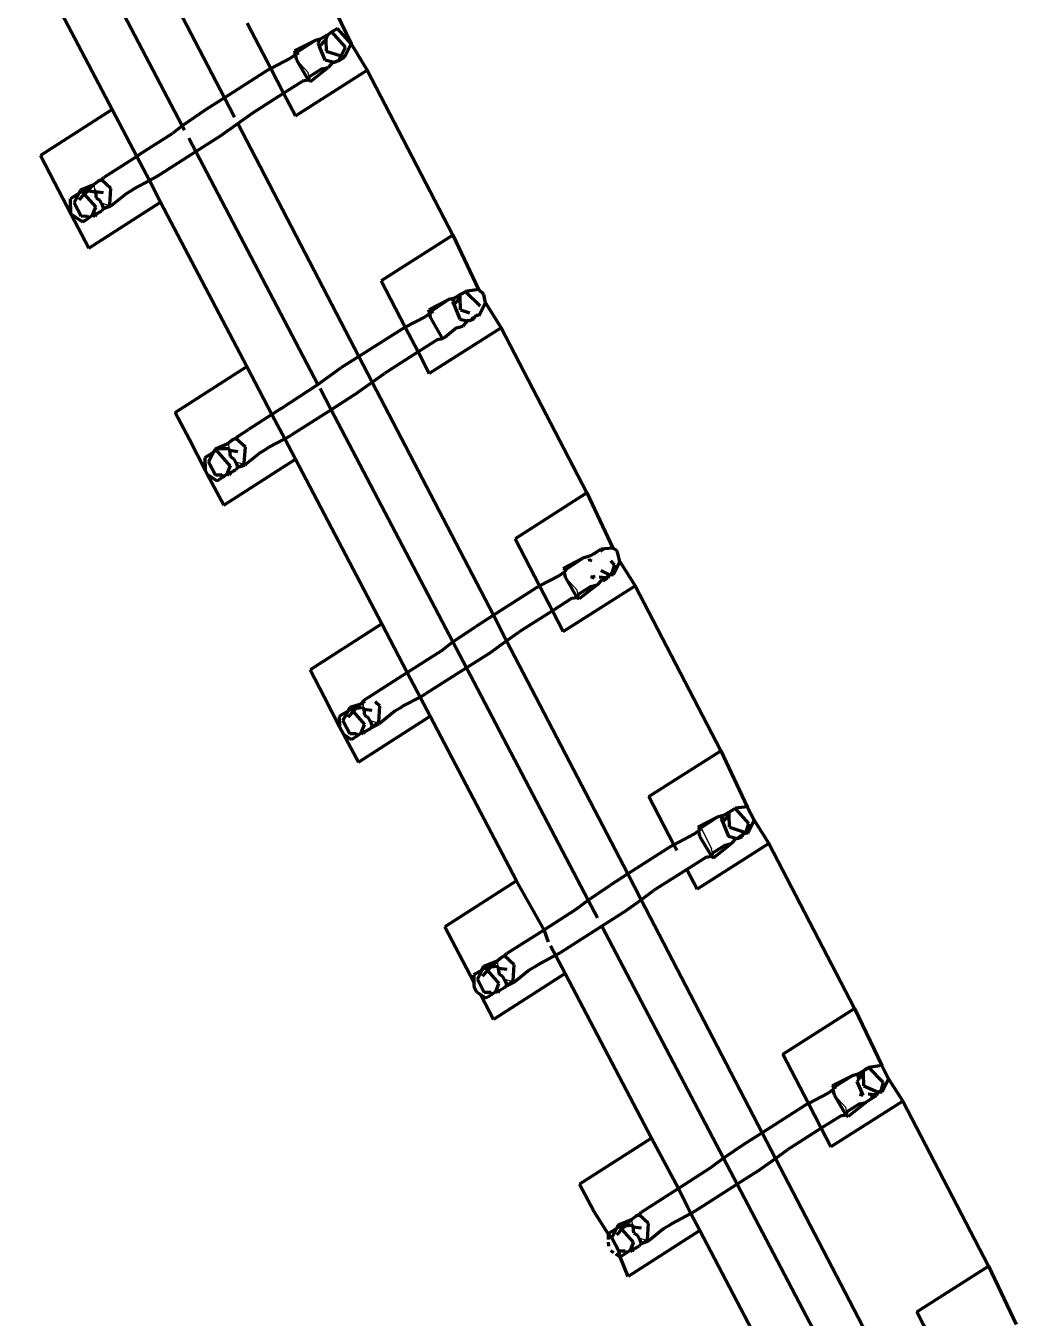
# Model space of a CAD drawing. Header units: millimetres. Extents: x 4307 to 31003, y 2809 to 20009.
# Drawn here: x 15481.19 to 15498.76, y 8576.82 to 8599.74 of the extents above; entities that cross this region are included whole.
import ezdxf

# ---------------------------------------------------------------- set-up
doc = ezdxf.new("R2010")
doc.units = ezdxf.units.MM
doc.layers.add('ProfileEdges', color=7, linetype='Continuous')

msp = doc.modelspace()

# ---------------------------------------------------------------- linework, layer by layer
for p, q in [((15485.995, 8599.268), (15485.956, 8599.292)), ((15485.99, 8599.135), (15486.201, 8598.908)), ((15486.18, 8598.807), (15486.219, 8598.831)), ((15486.219, 8598.831), (15486.201, 8598.908)), ((15482.399, 8596.923), (15482.403, 8596.898)), ((15482.403, 8596.898), (15482.407, 8596.827)), ((15482.662, 8596.553), (15482.531, 8596.59)), ((15482.689, 8596.537), (15482.662, 8596.553)), ((15488.34, 8594.703), (15488.379, 8594.678)), ((15488.565, 8594.217), (15488.623, 8594.211)), ((15484.784, 8592.334), (15484.792, 8592.238)), ((15485.046, 8591.964), (15484.915, 8592.001)), ((15485.074, 8591.948), (15485.046, 8591.964)), ((15490.759, 8589.957), (15490.97, 8589.73)), ((15490.949, 8589.628), (15490.988, 8589.653)), ((15490.988, 8589.653), (15490.97, 8589.73)), ((15487.168, 8587.745), (15487.172, 8587.719)), ((15487.172, 8587.719), (15487.176, 8587.649)), ((15487.43, 8587.375), (15487.3, 8587.411)), ((15487.458, 8587.359), (15487.43, 8587.375)), ((15493.184, 8585.49), (15493.354, 8585.14)), ((15493.333, 8585.039), (15493.372, 8585.064)), ((15493.372, 8585.064), (15493.354, 8585.14)), ((15489.552, 8583.156), (15489.556, 8583.13)), ((15489.556, 8583.13), (15489.56, 8583.06)), ((15489.815, 8582.785), (15489.684, 8582.822)), ((15489.842, 8582.77), (15489.815, 8582.785)), ((15495.528, 8580.779), (15495.739, 8580.551)), ((15495.718, 8580.45), (15495.757, 8580.475)), ((15495.757, 8580.475), (15495.739, 8580.551)), ((15491.936, 8578.567), (15491.94, 8578.541)), ((15491.94, 8578.541), (15491.944, 8578.47)), ((15492.199, 8578.196), (15492.068, 8578.233)), ((15492.227, 8578.18), (15492.199, 8578.196))]:
    msp.add_line(p, q)
at = {"layer": 'ProfileEdges', "lineweight": 211}
for p, q in [((15482.568, 8602.596), (15484.715, 8598.462)), ((15483.965, 8597.967), (15481.805, 8602.086)), ((15482.722, 8598.254), (15481.191, 8601.174)), ((15486.393, 8600.595), (15486.959, 8599.416)), ((15485.535, 8598.981), (15485.118, 8599.784)), ((15485.956, 8599.292), (15486.309, 8599.474)), ((15485.995, 8599.268), (15486.309, 8599.474)), ((15486.411, 8599.5), (15486.309, 8599.474)), ((15486.411, 8599.5), (15486.372, 8599.432)), ((15486.402, 8599.374), (15486.514, 8599.487)), ((15486.513, 8599.562), (15486.411, 8599.5)), ((15486.541, 8599.575), (15486.513, 8599.562)), ((15486.513, 8599.562), (15486.514, 8599.487)), ((15486.514, 8599.487), (15486.541, 8599.575)), ((15486.514, 8599.487), (15486.517, 8599.291)), ((15486.619, 8599.632), (15486.541, 8599.575)), ((15486.717, 8599.691), (15486.619, 8599.632)), ((15486.863, 8599.358), (15486.619, 8599.632)), ((15486.959, 8599.416), (15486.717, 8599.691)), ((15485.956, 8599.292), (15485.971, 8599.224)), ((15485.995, 8599.268), (15485.971, 8599.224)), ((15486.031, 8599.258), (15485.971, 8599.224)), ((15486.402, 8599.374), (15486.372, 8599.432)), ((15486.503, 8599.127), (15486.402, 8599.374)), ((15486.517, 8599.291), (15486.786, 8599.205)), ((15486.786, 8599.205), (15486.863, 8599.358)), ((15486.845, 8599.185), (15486.959, 8599.416)), ((15486.959, 8599.416), (15487.248, 8598.95)), ((15485.535, 8598.981), (15485.887, 8599.167)), ((15485.971, 8599.224), (15485.887, 8599.167)), ((15485.971, 8599.224), (15485.99, 8599.135)), ((15485.99, 8599.135), (15486.18, 8598.807)), ((15486.638, 8599.092), (15486.503, 8599.127)), ((15486.638, 8599.092), (15486.556, 8599.001)), ((15486.638, 8599.092), (15486.676, 8599.096)), ((15486.746, 8599.125), (15486.676, 8599.096)), ((15486.746, 8599.125), (15486.786, 8599.205)), ((15486.746, 8599.125), (15486.845, 8599.185)), ((15486.786, 8599.205), (15486.845, 8599.185)), ((15485.488, 8598.955), (15484.715, 8598.462)), ((15485.488, 8598.955), (15485.535, 8598.981)), ((15485.535, 8598.981), (15485.764, 8598.542)), ((15485.973, 8598.14), (15487.248, 8598.95)), ((15486.18, 8598.807), (15486.199, 8598.774)), ((15486.219, 8598.831), (15486.199, 8598.774)), ((15486.444, 8598.973), (15486.219, 8598.831)), ((15486.238, 8598.751), (15486.556, 8599.001)), ((15486.444, 8598.973), (15486.556, 8599.001)), ((15487.248, 8598.95), (15488.768, 8596.023)), ((15485.764, 8598.542), (15486.101, 8598.757)), ((15486.199, 8598.774), (15486.101, 8598.757)), ((15486.238, 8598.751), (15486.199, 8598.774)), ((15484.715, 8598.462), (15484.397, 8598.26)), ((15484.715, 8598.462), (15484.895, 8598.116)), ((15485.219, 8598.197), (15485.764, 8598.542)), ((15485.973, 8598.14), (15485.764, 8598.542)), ((15482.722, 8598.254), (15481.45, 8597.438)), ((15483.158, 8597.423), (15482.722, 8598.254)), ((15484.397, 8598.26), (15483.965, 8597.967)), ((15484.952, 8598.006), (15485.219, 8598.197)), ((15483.965, 8597.967), (15483.8, 8597.837)), ((15484.006, 8597.89), (15483.965, 8597.967)), ((15484.643, 8597.787), (15484.952, 8598.006)), ((15484.952, 8598.006), (15487.099, 8593.873)), ((15483.23, 8597.473), (15483.8, 8597.837)), ((15484.206, 8597.507), (15484.082, 8597.744)), ((15484.206, 8597.507), (15484.643, 8597.787)), ((15481.701, 8596.959), (15481.45, 8597.438)), ((15483.158, 8597.423), (15482.572, 8597.05)), ((15483.23, 8597.473), (15483.158, 8597.423)), ((15483.158, 8597.423), (15483.383, 8596.992)), ((15483.514, 8597.065), (15484.206, 8597.507)), ((15486.37, 8593.379), (15484.206, 8597.507)), ((15481.988, 8596.401), (15481.701, 8596.959)), ((15482.399, 8596.923), (15482.468, 8596.979)), ((15482.531, 8597.008), (15482.468, 8596.979)), ((15482.531, 8597.008), (15482.572, 8597.05)), ((15482.701, 8596.851), (15482.531, 8597.008)), ((15483.117, 8596.853), (15483.383, 8596.992)), ((15483.383, 8596.992), (15483.514, 8597.065)), ((15483.383, 8596.992), (15483.582, 8596.613)), ((15482.131, 8596.763), (15482.022, 8596.697)), ((15482.047, 8596.597), (15482.131, 8596.763)), ((15482.131, 8596.763), (15482.165, 8596.83)), ((15482.186, 8596.798), (15482.131, 8596.763)), ((15482.228, 8596.75), (15482.132, 8596.653)), ((15482.165, 8596.83), (15482.399, 8596.923)), ((15482.165, 8596.83), (15482.29, 8596.812)), ((15482.186, 8596.798), (15482.228, 8596.75)), ((15482.228, 8596.75), (15482.29, 8596.812)), ((15482.228, 8596.75), (15482.43, 8596.523)), ((15482.29, 8596.812), (15482.399, 8596.923)), ((15482.29, 8596.812), (15482.425, 8596.793)), ((15482.425, 8596.793), (15482.407, 8596.827)), ((15482.568, 8596.773), (15482.425, 8596.793)), ((15482.425, 8596.793), (15482.437, 8596.682)), ((15482.682, 8596.569), (15482.701, 8596.851)), ((15482.968, 8596.759), (15482.712, 8596.552)), ((15483.061, 8596.811), (15482.968, 8596.759)), ((15483.117, 8596.853), (15483.061, 8596.811)), ((15482.022, 8596.697), (15481.982, 8596.667)), ((15481.988, 8596.401), (15481.982, 8596.667)), ((15482.047, 8596.597), (15482.17, 8596.361)), ((15482.31, 8595.797), (15483.582, 8596.613)), ((15482.374, 8596.377), (15482.43, 8596.523)), ((15482.503, 8596.644), (15482.437, 8596.682)), ((15482.531, 8596.59), (15482.503, 8596.644)), ((15482.531, 8596.59), (15482.569, 8596.499)), ((15482.569, 8596.499), (15482.532, 8596.451)), ((15482.569, 8596.499), (15482.662, 8596.553)), ((15482.569, 8596.499), (15482.689, 8596.537)), ((15482.662, 8596.553), (15482.682, 8596.569)), ((15482.689, 8596.537), (15482.682, 8596.569)), ((15482.712, 8596.552), (15482.689, 8596.537)), ((15483.582, 8596.613), (15485.113, 8593.693)), ((15481.988, 8596.401), (15482.196, 8596.259)), ((15482.31, 8595.797), (15481.988, 8596.401)), ((15482.284, 8596.359), (15482.17, 8596.361)), ((15482.239, 8596.282), (15482.196, 8596.259)), ((15482.31, 8596.33), (15482.239, 8596.282)), ((15482.31, 8596.33), (15482.284, 8596.359)), ((15482.31, 8596.33), (15482.374, 8596.377)), ((15482.432, 8596.396), (15482.374, 8596.377)), ((15482.374, 8596.377), (15482.412, 8596.357)), ((15482.432, 8596.396), (15482.412, 8596.357)), ((15482.432, 8596.396), (15482.532, 8596.451)), ((15488.768, 8596.023), (15487.493, 8595.213)), ((15488.768, 8596.023), (15489.221, 8595.062)), ((15487.92, 8594.392), (15487.493, 8595.213)), ((15488.795, 8594.91), (15488.693, 8594.885)), ((15488.795, 8594.91), (15488.756, 8594.843)), ((15488.897, 8594.973), (15488.795, 8594.91)), ((15488.898, 8594.919), (15488.814, 8594.832)), ((15488.925, 8594.985), (15488.897, 8594.973)), ((15488.898, 8594.919), (15488.897, 8594.973)), ((15488.902, 8594.702), (15488.898, 8594.919)), ((15488.925, 8594.985), (15488.989, 8595.027)), ((15489.221, 8595.062), (15488.989, 8595.027)), ((15488.989, 8595.027), (15489.248, 8594.769)), ((15489.313, 8594.974), (15489.221, 8595.062)), ((15489.343, 8594.827), (15489.313, 8594.974)), ((15488.34, 8594.703), (15488.693, 8594.885)), ((15488.355, 8594.635), (15488.34, 8594.703)), ((15488.379, 8594.678), (15488.355, 8594.635)), ((15488.415, 8594.669), (15488.355, 8594.635)), ((15488.693, 8594.885), (15488.379, 8594.678)), ((15488.756, 8594.843), (15488.787, 8594.785)), ((15488.814, 8594.832), (15488.787, 8594.785)), ((15488.787, 8594.785), (15488.888, 8594.538)), ((15488.902, 8594.702), (15489.062, 8594.65)), ((15489.343, 8594.827), (15489.229, 8594.596)), ((15489.343, 8594.827), (15489.623, 8594.379)), ((15487.92, 8594.392), (15488.272, 8594.578)), ((15488.355, 8594.635), (15488.272, 8594.578)), ((15488.375, 8594.546), (15488.355, 8594.635)), ((15488.375, 8594.546), (15488.565, 8594.217)), ((15488.888, 8594.538), (15489.022, 8594.503)), ((15489.022, 8594.503), (15488.94, 8594.412)), ((15489.061, 8594.507), (15489.022, 8594.503)), ((15489.13, 8594.536), (15489.061, 8594.507)), ((15489.146, 8594.559), (15489.101, 8594.544)), ((15489.13, 8594.536), (15489.146, 8594.559)), ((15489.178, 8594.604), (15489.146, 8594.559)), ((15489.229, 8594.596), (15489.178, 8594.604)), ((15487.872, 8594.366), (15487.099, 8593.873)), ((15487.872, 8594.366), (15487.92, 8594.392)), ((15487.92, 8594.392), (15488.148, 8593.953)), ((15489.623, 8594.379), (15488.348, 8593.569)), ((15488.565, 8594.217), (15488.584, 8594.185)), ((15488.623, 8594.211), (15488.584, 8594.185)), ((15488.828, 8594.384), (15488.623, 8594.211)), ((15488.828, 8594.384), (15488.94, 8594.412)), ((15491.143, 8591.452), (15489.623, 8594.379)), ((15488.486, 8594.167), (15488.148, 8593.953)), ((15488.584, 8594.185), (15488.486, 8594.167)), ((15487.099, 8593.873), (15486.781, 8593.67)), ((15487.099, 8593.873), (15487.336, 8593.417)), ((15488.148, 8593.953), (15487.604, 8593.608)), ((15488.348, 8593.569), (15488.148, 8593.953)), ((15483.841, 8592.877), (15485.113, 8593.693)), ((15485.557, 8592.846), (15485.113, 8593.693)), ((15486.37, 8593.379), (15486.781, 8593.67)), ((15487.336, 8593.417), (15487.553, 8593.574)), ((15487.604, 8593.608), (15487.553, 8593.574)), ((15485.722, 8592.952), (15486.37, 8593.379)), ((15486.607, 8592.929), (15486.409, 8593.306)), ((15487.027, 8593.197), (15487.336, 8593.417)), ((15487.336, 8593.417), (15489.484, 8589.284)), ((15487.027, 8593.197), (15486.607, 8592.929)), ((15484.092, 8592.398), (15483.841, 8592.877)), ((15485.557, 8592.846), (15485.139, 8592.579)), ((15485.722, 8592.952), (15485.557, 8592.846)), ((15485.557, 8592.846), (15485.785, 8592.412)), ((15486.607, 8592.929), (15485.898, 8592.476)), ((15488.766, 8588.81), (15486.607, 8592.929)), ((15484.371, 8591.854), (15484.092, 8592.398)), ((15484.853, 8592.39), (15484.784, 8592.334)), ((15484.916, 8592.419), (15484.853, 8592.39)), ((15484.916, 8592.419), (15484.956, 8592.461)), ((15485.085, 8592.262), (15484.916, 8592.419)), ((15484.956, 8592.461), (15485.139, 8592.579)), ((15485.502, 8592.264), (15485.785, 8592.412)), ((15485.785, 8592.412), (15485.898, 8592.476)), ((15485.785, 8592.412), (15485.974, 8592.052)), ((15484.406, 8592.108), (15484.522, 8592.178)), ((15484.431, 8592.007), (15484.522, 8592.178)), ((15484.522, 8592.178), (15484.554, 8592.238)), ((15484.57, 8592.209), (15484.522, 8592.178)), ((15484.554, 8592.238), (15484.784, 8592.334)), ((15484.792, 8592.238), (15484.554, 8592.238)), ((15484.814, 8591.933), (15484.57, 8592.209)), ((15484.809, 8592.204), (15484.792, 8592.238)), ((15484.952, 8592.184), (15484.809, 8592.204)), ((15484.821, 8592.093), (15484.809, 8592.204)), ((15485.066, 8591.98), (15485.085, 8592.262)), ((15485.353, 8592.17), (15485.096, 8591.962)), ((15485.353, 8592.17), (15485.445, 8592.222)), ((15485.445, 8592.222), (15485.502, 8592.264)), ((15484.406, 8592.108), (15484.367, 8592.078)), ((15484.367, 8592.078), (15484.371, 8591.854)), ((15484.431, 8592.007), (15484.554, 8591.771)), ((15484.702, 8591.236), (15485.974, 8592.052)), ((15484.814, 8591.933), (15484.758, 8591.788)), ((15484.887, 8592.055), (15484.821, 8592.093)), ((15484.915, 8592.001), (15484.887, 8592.055)), ((15484.915, 8592.001), (15484.953, 8591.91)), ((15484.953, 8591.91), (15484.916, 8591.862)), ((15484.953, 8591.91), (15485.046, 8591.964)), ((15484.953, 8591.91), (15485.074, 8591.948)), ((15485.046, 8591.964), (15485.066, 8591.98)), ((15485.074, 8591.948), (15485.066, 8591.98)), ((15485.096, 8591.962), (15485.074, 8591.948)), ((15487.505, 8589.132), (15485.974, 8592.052)), ((15484.407, 8591.786), (15484.371, 8591.854)), ((15484.407, 8591.786), (15484.58, 8591.67)), ((15484.702, 8591.236), (15484.407, 8591.786)), ((15484.669, 8591.77), (15484.554, 8591.771)), ((15484.58, 8591.67), (15484.623, 8591.693)), ((15484.695, 8591.74), (15484.623, 8591.693)), ((15484.695, 8591.74), (15484.669, 8591.77)), ((15484.695, 8591.74), (15484.758, 8591.788)), ((15484.816, 8591.807), (15484.758, 8591.788)), ((15484.796, 8591.768), (15484.758, 8591.788)), ((15484.816, 8591.807), (15484.796, 8591.768)), ((15484.816, 8591.807), (15484.916, 8591.862)), ((15491.143, 8591.452), (15489.868, 8590.642)), ((15491.143, 8591.452), (15491.605, 8590.473)), ((15490.304, 8589.803), (15489.868, 8590.642)), ((15491.21, 8590.34), (15491.071, 8590.294)), ((15491.282, 8590.383), (15491.21, 8590.34)), ((15491.282, 8590.383), (15491.268, 8590.36)), ((15491.336, 8590.421), (15491.282, 8590.383)), ((15491.31, 8590.396), (15491.336, 8590.421)), ((15491.336, 8590.421), (15491.388, 8590.453)), ((15491.605, 8590.473), (15491.388, 8590.453)), ((15491.424, 8590.413), (15491.388, 8590.453)), ((15491.67, 8590.438), (15491.605, 8590.473)), ((15491.67, 8590.438), (15491.688, 8590.403)), ((15491.728, 8590.238), (15491.688, 8590.403)), ((15490.724, 8590.114), (15491.071, 8590.294)), ((15490.763, 8590.089), (15490.724, 8590.114)), ((15490.763, 8590.089), (15490.739, 8590.046)), ((15491.071, 8590.294), (15490.763, 8590.089)), ((15490.8, 8590.08), (15490.763, 8590.089)), ((15491.195, 8590.237), (15491.189, 8590.283)), ((15491.22, 8590.28), (15491.195, 8590.237)), ((15491.388, 8590.08), (15491.542, 8590.001)), ((15491.632, 8590.18), (15491.568, 8590.251)), ((15491.632, 8590.18), (15491.586, 8590.03)), ((15491.728, 8590.238), (15491.614, 8590.007)), ((15491.728, 8590.238), (15491.998, 8589.808)), ((15490.304, 8589.803), (15490.656, 8589.988)), ((15490.739, 8590.046), (15490.656, 8589.988)), ((15490.739, 8590.046), (15490.759, 8589.957)), ((15490.759, 8589.957), (15490.949, 8589.628)), ((15491.21, 8589.97), (15491.272, 8589.948)), ((15491.272, 8589.948), (15491.26, 8589.997)), ((15491.407, 8589.914), (15491.325, 8589.823)), ((15491.363, 8589.968), (15491.485, 8589.955)), ((15491.485, 8589.955), (15491.407, 8589.914)), ((15491.434, 8589.896), (15491.514, 8589.946)), ((15491.542, 8590.001), (15491.485, 8589.955)), ((15491.485, 8589.955), (15491.514, 8589.946)), ((15491.542, 8590.001), (15491.514, 8589.946)), ((15491.586, 8590.03), (15491.542, 8590.001)), ((15491.542, 8590.001), (15491.614, 8590.007)), ((15490.257, 8589.777), (15489.484, 8589.284)), ((15490.257, 8589.777), (15490.304, 8589.803)), ((15490.304, 8589.803), (15490.532, 8589.363)), ((15490.723, 8588.997), (15491.998, 8589.808)), ((15490.949, 8589.628), (15490.968, 8589.595)), ((15490.988, 8589.653), (15490.968, 8589.595)), ((15491.212, 8589.795), (15490.988, 8589.653)), ((15491.325, 8589.823), (15491.007, 8589.573)), ((15491.212, 8589.795), (15491.325, 8589.823)), ((15493.518, 8586.881), (15491.998, 8589.808)), ((15490.87, 8589.578), (15490.532, 8589.363)), ((15490.968, 8589.595), (15490.87, 8589.578)), ((15490.968, 8589.595), (15491.007, 8589.573)), ((15489.484, 8589.284), (15489.165, 8589.081)), ((15489.484, 8589.284), (15489.72, 8588.828)), ((15490.532, 8589.363), (15489.988, 8589.018)), ((15490.723, 8588.997), (15490.532, 8589.363)), ((15487.505, 8589.132), (15486.233, 8588.316)), ((15487.958, 8588.268), (15487.505, 8589.132)), ((15488.766, 8588.81), (15489.165, 8589.081)), ((15489.72, 8588.828), (15489.937, 8588.985)), ((15489.988, 8589.018), (15489.937, 8588.985)), ((15488.569, 8588.658), (15488.766, 8588.81)), ((15489.007, 8588.35), (15488.766, 8588.81)), ((15489.412, 8588.608), (15489.72, 8588.828)), ((15489.72, 8588.828), (15491.868, 8584.695)), ((15487.958, 8588.268), (15488.569, 8588.658)), ((15489.412, 8588.608), (15489.007, 8588.35)), ((15486.484, 8587.837), (15486.233, 8588.316)), ((15487.181, 8587.77), (15487.958, 8588.268)), ((15487.958, 8588.268), (15488.186, 8587.833)), ((15489.007, 8588.35), (15488.283, 8587.887)), ((15491.166, 8584.232), (15489.007, 8588.35)), ((15486.755, 8587.307), (15486.484, 8587.837)), ((15487.886, 8587.675), (15488.186, 8587.833)), ((15488.186, 8587.833), (15488.283, 8587.887)), ((15488.186, 8587.833), (15488.365, 8587.491)), ((15486.791, 8587.519), (15486.906, 8587.589)), ((15486.816, 8587.418), (15486.906, 8587.589)), ((15486.995, 8587.574), (15486.901, 8587.474)), ((15486.906, 8587.589), (15486.938, 8587.649)), ((15486.906, 8587.589), (15486.954, 8587.62)), ((15487.172, 8587.719), (15486.938, 8587.649)), ((15486.938, 8587.649), (15487.052, 8587.634)), ((15486.954, 8587.62), (15486.995, 8587.574)), ((15487.052, 8587.634), (15486.995, 8587.574)), ((15486.995, 8587.574), (15487.198, 8587.344)), ((15487.168, 8587.745), (15487.052, 8587.634)), ((15487.052, 8587.634), (15487.176, 8587.649)), ((15487.168, 8587.745), (15487.181, 8587.77)), ((15487.211, 8587.755), (15487.168, 8587.745)), ((15487.181, 8587.77), (15487.172, 8587.719)), ((15487.194, 8587.614), (15487.176, 8587.649)), ((15487.337, 8587.595), (15487.194, 8587.614)), ((15487.206, 8587.503), (15487.194, 8587.614)), ((15487.469, 8587.673), (15487.39, 8587.746)), ((15487.451, 8587.39), (15487.469, 8587.673)), ((15487.737, 8587.581), (15487.481, 8587.373)), ((15487.829, 8587.633), (15487.737, 8587.581)), ((15487.886, 8587.675), (15487.829, 8587.633)), ((15486.791, 8587.519), (15486.751, 8587.489)), ((15486.751, 8587.489), (15486.755, 8587.307)), ((15486.816, 8587.418), (15486.939, 8587.182)), ((15487.093, 8586.675), (15488.365, 8587.491)), ((15487.142, 8587.198), (15487.198, 8587.344)), ((15487.271, 8587.466), (15487.206, 8587.503)), ((15487.3, 8587.411), (15487.271, 8587.466)), ((15487.3, 8587.411), (15487.337, 8587.32)), ((15487.328, 8587.295), (15487.43, 8587.375)), ((15487.328, 8587.295), (15487.458, 8587.359)), ((15487.43, 8587.375), (15487.451, 8587.39)), ((15487.458, 8587.359), (15487.451, 8587.39)), ((15487.481, 8587.373), (15487.458, 8587.359)), ((15489.896, 8584.571), (15488.365, 8587.491)), ((15486.823, 8587.175), (15486.755, 8587.307)), ((15486.823, 8587.175), (15486.964, 8587.08)), ((15487.093, 8586.675), (15486.823, 8587.175)), ((15487.053, 8587.18), (15486.939, 8587.182)), ((15487.007, 8587.104), (15486.964, 8587.08)), ((15487.079, 8587.151), (15487.007, 8587.104)), ((15487.079, 8587.151), (15487.053, 8587.18)), ((15487.079, 8587.151), (15487.142, 8587.198)), ((15487.2, 8587.218), (15487.142, 8587.198)), ((15487.18, 8587.178), (15487.142, 8587.198)), ((15487.2, 8587.218), (15487.18, 8587.178)), ((15487.2, 8587.218), (15487.3, 8587.272)), ((15487.337, 8587.32), (15487.3, 8587.272)), ((15487.3, 8587.272), (15487.328, 8587.295)), ((15492.243, 8586.07), (15493.518, 8586.881)), ((15493.518, 8586.881), (15493.989, 8585.884)), ((15492.688, 8585.214), (15492.243, 8586.07)), ((15493.564, 8585.732), (15493.455, 8585.705)), ((15493.525, 8585.665), (15493.564, 8585.732)), ((15493.666, 8585.794), (15493.564, 8585.732)), ((15493.667, 8585.739), (15493.583, 8585.654)), ((15493.694, 8585.807), (15493.666, 8585.794)), ((15493.667, 8585.739), (15493.666, 8585.794)), ((15493.67, 8585.524), (15493.667, 8585.739)), ((15493.694, 8585.807), (15493.772, 8585.864)), ((15493.989, 8585.884), (15493.772, 8585.864)), ((15494.016, 8585.59), (15493.772, 8585.864)), ((15494.112, 8585.649), (15493.989, 8585.884)), ((15493.455, 8585.705), (15493.109, 8585.525)), ((15493.109, 8585.525), (15493.148, 8585.5)), ((15493.148, 8585.5), (15493.123, 8585.46)), ((15493.148, 8585.5), (15493.455, 8585.705)), ((15493.148, 8585.5), (15493.184, 8585.49)), ((15493.525, 8585.665), (15493.555, 8585.607)), ((15493.583, 8585.654), (15493.555, 8585.607)), ((15493.555, 8585.607), (15493.656, 8585.359)), ((15493.67, 8585.524), (15493.939, 8585.437)), ((15493.97, 8585.441), (15494.016, 8585.59)), ((15494.112, 8585.649), (15493.998, 8585.418)), ((15494.112, 8585.649), (15494.373, 8585.236)), ((15492.688, 8585.214), (15493.04, 8585.399)), ((15493.04, 8585.399), (15493.123, 8585.46)), ((15493.123, 8585.46), (15493.143, 8585.368)), ((15493.143, 8585.368), (15493.333, 8585.039)), ((15493.791, 8585.325), (15493.656, 8585.359)), ((15493.709, 8585.233), (15493.791, 8585.325)), ((15493.791, 8585.325), (15493.829, 8585.328)), ((15493.869, 8585.366), (15493.829, 8585.328)), ((15493.829, 8585.328), (15493.898, 8585.357)), ((15493.923, 8585.406), (15493.869, 8585.366)), ((15493.898, 8585.357), (15493.869, 8585.366)), ((15493.898, 8585.357), (15493.923, 8585.406)), ((15493.97, 8585.441), (15493.923, 8585.406)), ((15493.998, 8585.418), (15493.923, 8585.406)), ((15493.939, 8585.437), (15493.97, 8585.441)), ((15493.97, 8585.441), (15493.998, 8585.418)), ((15492.641, 8585.187), (15491.868, 8584.695)), ((15492.641, 8585.187), (15492.688, 8585.214)), ((15492.743, 8585.109), (15492.688, 8585.214)), ((15494.373, 8585.236), (15493.098, 8584.426)), ((15493.333, 8585.039), (15493.352, 8585.006)), ((15493.372, 8585.064), (15493.352, 8585.006)), ((15493.596, 8585.206), (15493.372, 8585.064)), ((15493.391, 8584.983), (15493.709, 8585.233)), ((15493.596, 8585.206), (15493.709, 8585.233)), ((15494.373, 8585.236), (15495.893, 8582.309)), ((15493.254, 8584.989), (15492.916, 8584.775)), ((15493.352, 8585.006), (15493.254, 8584.989)), ((15493.352, 8585.006), (15493.391, 8584.983)), ((15491.868, 8584.695), (15491.55, 8584.492)), ((15491.868, 8584.695), (15492.105, 8584.239)), ((15492.916, 8584.775), (15492.372, 8584.429)), ((15493.098, 8584.426), (15492.916, 8584.775)), ((15489.896, 8584.571), (15488.624, 8583.755)), ((15490.383, 8583.705), (15489.896, 8584.571)), ((15491.166, 8584.232), (15491.55, 8584.492)), ((15492.105, 8584.239), (15492.321, 8584.395)), ((15492.372, 8584.429), (15492.321, 8584.395)), ((15490.953, 8584.069), (15491.166, 8584.232)), ((15491.333, 8583.915), (15491.166, 8584.232)), ((15491.796, 8584.019), (15492.105, 8584.239)), ((15492.105, 8584.239), (15494.252, 8580.106)), ((15490.383, 8583.705), (15490.953, 8584.069)), ((15491.796, 8584.019), (15491.408, 8583.771)), ((15489.138, 8582.775), (15488.624, 8583.755)), ((15490.359, 8583.687), (15489.725, 8583.283)), ((15490.383, 8583.705), (15490.359, 8583.687)), ((15490.465, 8583.485), (15490.383, 8583.705)), ((15491.408, 8583.771), (15490.667, 8583.298)), ((15493.567, 8579.654), (15491.408, 8583.771)), ((15489.552, 8583.156), (15489.621, 8583.211)), ((15489.684, 8583.24), (15489.621, 8583.211)), ((15489.684, 8583.24), (15489.725, 8583.283)), ((15489.854, 8583.084), (15489.684, 8583.24)), ((15490.27, 8583.085), (15490.587, 8583.253)), ((15490.587, 8583.253), (15490.499, 8583.42)), ((15490.587, 8583.253), (15490.667, 8583.298)), ((15490.587, 8583.253), (15490.756, 8582.93)), ((15489.175, 8582.93), (15489.284, 8582.996)), ((15489.2, 8582.829), (15489.284, 8582.996)), ((15489.284, 8582.996), (15489.318, 8583.062)), ((15489.284, 8582.996), (15489.339, 8583.031)), ((15489.381, 8582.983), (15489.285, 8582.885)), ((15489.318, 8583.062), (15489.552, 8583.156)), ((15489.318, 8583.062), (15489.442, 8583.045)), ((15489.339, 8583.031), (15489.381, 8582.983)), ((15489.442, 8583.045), (15489.381, 8582.983)), ((15489.381, 8582.983), (15489.583, 8582.755)), ((15489.442, 8583.045), (15489.552, 8583.156)), ((15489.442, 8583.045), (15489.56, 8583.06)), ((15489.56, 8583.06), (15489.578, 8583.026)), ((15489.578, 8583.026), (15489.721, 8583.006)), ((15489.59, 8582.914), (15489.578, 8583.026)), ((15489.835, 8582.801), (15489.854, 8583.084)), ((15490.121, 8582.991), (15489.865, 8582.784)), ((15490.213, 8583.043), (15490.121, 8582.991)), ((15490.27, 8583.085), (15490.213, 8583.043)), ((15489.175, 8582.93), (15489.135, 8582.9)), ((15489.135, 8582.9), (15489.138, 8582.775)), ((15489.138, 8582.775), (15489.14, 8582.699)), ((15489.2, 8582.829), (15489.323, 8582.593)), ((15490.756, 8582.93), (15489.484, 8582.114)), ((15489.526, 8582.609), (15489.583, 8582.755)), ((15489.655, 8582.877), (15489.59, 8582.914)), ((15489.684, 8582.822), (15489.655, 8582.877)), ((15489.684, 8582.822), (15489.721, 8582.731)), ((15489.713, 8582.705), (15489.815, 8582.785)), ((15489.713, 8582.705), (15489.842, 8582.77)), ((15489.815, 8582.785), (15489.835, 8582.801)), ((15489.842, 8582.77), (15489.835, 8582.801)), ((15489.865, 8582.784), (15489.842, 8582.77)), ((15490.756, 8582.93), (15492.287, 8580.01)), ((15489.193, 8582.596), (15489.14, 8582.699)), ((15489.193, 8582.596), (15489.253, 8582.556)), ((15489.253, 8582.556), (15489.349, 8582.491)), ((15489.484, 8582.114), (15489.253, 8582.556)), ((15489.437, 8582.591), (15489.323, 8582.593)), ((15489.391, 8582.514), (15489.349, 8582.491)), ((15489.463, 8582.562), (15489.391, 8582.514)), ((15489.463, 8582.562), (15489.437, 8582.591)), ((15489.463, 8582.562), (15489.526, 8582.609)), ((15489.585, 8582.629), (15489.526, 8582.609)), ((15489.564, 8582.589), (15489.526, 8582.609)), ((15489.585, 8582.629), (15489.564, 8582.589)), ((15489.585, 8582.629), (15489.684, 8582.683)), ((15489.721, 8582.731), (15489.684, 8582.683)), ((15489.684, 8582.683), (15489.713, 8582.705)), ((15494.618, 8581.499), (15495.893, 8582.309)), ((15495.893, 8582.309), (15496.374, 8581.295)), ((15495.073, 8580.625), (15494.618, 8581.499)), ((15495.948, 8581.143), (15495.846, 8581.117)), ((15496.05, 8581.205), (15495.948, 8581.143)), ((15495.967, 8581.065), (15495.948, 8581.143)), ((15496.051, 8581.151), (15495.967, 8581.065)), ((15496.104, 8581.242), (15496.05, 8581.205)), ((15496.051, 8581.151), (15496.05, 8581.205)), ((15496.055, 8580.935), (15496.051, 8581.151)), ((15496.078, 8581.218), (15496.142, 8581.26)), ((15496.104, 8581.242), (15496.142, 8581.26)), ((15496.374, 8581.295), (15496.142, 8581.26)), ((15496.401, 8581.001), (15496.142, 8581.26)), ((15496.496, 8581.059), (15496.374, 8581.295)), ((15495.493, 8580.935), (15495.846, 8581.117)), ((15495.532, 8580.911), (15495.493, 8580.935)), ((15495.532, 8580.911), (15495.508, 8580.868)), ((15495.846, 8581.117), (15495.532, 8580.911)), ((15495.568, 8580.901), (15495.532, 8580.911)), ((15495.967, 8581.065), (15495.939, 8581.017)), ((15496.041, 8580.77), (15495.939, 8581.017)), ((15496.055, 8580.935), (15496.311, 8580.823)), ((15496.401, 8581.001), (15496.355, 8580.851)), ((15496.496, 8581.059), (15496.382, 8580.829)), ((15496.496, 8581.059), (15496.748, 8580.665)), ((15495.073, 8580.625), (15495.425, 8580.81)), ((15495.508, 8580.868), (15495.425, 8580.81)), ((15495.508, 8580.868), (15495.528, 8580.779)), ((15495.528, 8580.779), (15495.718, 8580.45)), ((15495.979, 8580.791), (15496.041, 8580.77)), ((15496.203, 8580.717), (15496.093, 8580.644)), ((15496.254, 8580.777), (15496.132, 8580.79)), ((15496.283, 8580.768), (15496.175, 8580.736)), ((15496.203, 8580.717), (15496.283, 8580.768)), ((15496.311, 8580.823), (15496.254, 8580.777)), ((15496.283, 8580.768), (15496.254, 8580.777)), ((15496.311, 8580.823), (15496.283, 8580.768)), ((15496.355, 8580.851), (15496.311, 8580.823)), ((15496.311, 8580.823), (15496.382, 8580.829)), ((15495.025, 8580.598), (15494.252, 8580.106)), ((15495.025, 8580.598), (15495.073, 8580.625)), ((15495.073, 8580.625), (15495.301, 8580.185)), ((15496.748, 8580.665), (15495.473, 8579.855)), ((15495.718, 8580.45), (15495.737, 8580.417)), ((15495.757, 8580.475), (15495.737, 8580.417)), ((15495.981, 8580.617), (15495.757, 8580.475)), ((15496.093, 8580.644), (15495.776, 8580.394)), ((15495.981, 8580.617), (15496.093, 8580.644)), ((15496.748, 8580.665), (15498.268, 8577.738)), ((15495.639, 8580.4), (15495.301, 8580.185)), ((15495.737, 8580.417), (15495.639, 8580.4)), ((15495.737, 8580.417), (15495.776, 8580.394)), ((15492.287, 8580.01), (15491.015, 8579.194)), ((15492.287, 8580.01), (15492.768, 8579.116)), ((15494.252, 8580.106), (15493.934, 8579.903)), ((15494.252, 8580.106), (15494.489, 8579.65)), ((15495.301, 8580.185), (15494.757, 8579.84)), ((15495.473, 8579.855), (15495.301, 8580.185)), ((15493.934, 8579.903), (15493.567, 8579.654)), ((15494.489, 8579.65), (15494.706, 8579.806)), ((15494.757, 8579.84), (15494.706, 8579.806)), ((15493.567, 8579.654), (15493.337, 8579.48)), ((15493.809, 8579.193), (15493.567, 8579.654)), ((15494.18, 8579.43), (15494.489, 8579.65)), ((15494.489, 8579.65), (15496.636, 8575.516)), ((15493.337, 8579.48), (15492.768, 8579.116)), ((15494.18, 8579.43), (15493.809, 8579.193)), ((15491.266, 8578.716), (15491.015, 8579.194)), ((15492.768, 8579.116), (15492.109, 8578.694)), ((15492.921, 8578.801), (15492.768, 8579.116)), ((15493.809, 8579.193), (15493.051, 8578.709)), ((15495.967, 8575.076), (15493.809, 8579.193)), ((15491.52, 8578.31), (15491.266, 8578.716)), ((15491.936, 8578.567), (15492.006, 8578.622)), ((15492.069, 8578.651), (15492.006, 8578.622)), ((15492.069, 8578.651), (15492.109, 8578.694)), ((15492.238, 8578.494), (15492.069, 8578.651)), ((15492.654, 8578.496), (15492.988, 8578.673)), ((15492.988, 8578.673), (15492.921, 8578.801)), ((15492.988, 8578.673), (15493.051, 8578.709)), ((15492.988, 8578.673), (15493.148, 8578.37)), ((15491.559, 8578.34), (15491.669, 8578.406)), ((15491.584, 8578.24), (15491.669, 8578.406)), ((15491.669, 8578.406), (15491.702, 8578.473)), ((15491.723, 8578.441), (15491.669, 8578.406)), ((15491.765, 8578.393), (15491.669, 8578.296)), ((15491.702, 8578.473), (15491.936, 8578.567)), ((15491.702, 8578.473), (15491.827, 8578.456)), ((15491.765, 8578.393), (15491.723, 8578.441)), ((15491.827, 8578.456), (15491.765, 8578.393)), ((15491.967, 8578.166), (15491.765, 8578.393)), ((15491.827, 8578.456), (15491.936, 8578.567)), ((15491.827, 8578.456), (15491.944, 8578.47)), ((15491.944, 8578.47), (15491.962, 8578.437)), ((15491.962, 8578.437), (15492.105, 8578.416)), ((15491.974, 8578.325), (15491.962, 8578.437)), ((15492.219, 8578.212), (15492.238, 8578.494)), ((15492.505, 8578.402), (15492.249, 8578.195)), ((15492.598, 8578.454), (15492.505, 8578.402)), ((15492.654, 8578.496), (15492.598, 8578.454)), ((15491.559, 8578.34), (15491.52, 8578.31)), ((15491.52, 8578.31), (15491.522, 8578.211)), ((15491.584, 8578.24), (15491.52, 8578.31)), ((15491.523, 8578.164), (15491.524, 8578.091)), ((15491.584, 8578.24), (15491.707, 8578.004)), ((15493.148, 8578.37), (15491.876, 8577.554)), ((15491.967, 8578.166), (15491.911, 8578.02)), ((15492.04, 8578.287), (15491.974, 8578.325)), ((15492.068, 8578.233), (15492.04, 8578.287)), ((15492.068, 8578.233), (15492.106, 8578.142)), ((15492.106, 8578.142), (15492.199, 8578.196)), ((15492.106, 8578.142), (15492.227, 8578.18)), ((15492.199, 8578.196), (15492.219, 8578.212)), ((15492.227, 8578.18), (15492.219, 8578.212)), ((15492.249, 8578.195), (15492.227, 8578.18)), ((15494.679, 8575.449), (15493.148, 8578.37)), ((15491.563, 8578.016), (15491.618, 8577.979)), ((15491.653, 8577.956), (15491.733, 8577.902)), ((15491.822, 8578.002), (15491.707, 8578.004)), ((15491.733, 8577.902), (15491.707, 8578.004)), ((15491.847, 8577.973), (15491.776, 8577.925)), ((15491.847, 8577.973), (15491.822, 8578.002)), ((15491.847, 8577.973), (15491.911, 8578.02)), ((15491.911, 8578.02), (15491.949, 8578)), ((15491.969, 8578.039), (15491.949, 8578)), ((15491.969, 8578.039), (15492.069, 8578.094)), ((15492.106, 8578.142), (15492.069, 8578.094)), ((15491.733, 8577.902), (15491.776, 8577.925)), ((15491.876, 8577.554), (15491.733, 8577.902)), ((15496.993, 8576.928), (15498.268, 8577.738)), ((15498.268, 8577.738), (15498.758, 8576.706)), ((15497.457, 8576.035), (15496.993, 8576.928))]:
    msp.add_line(p, q, dxfattribs=at)

doc.saveas('drawing.dxf')
